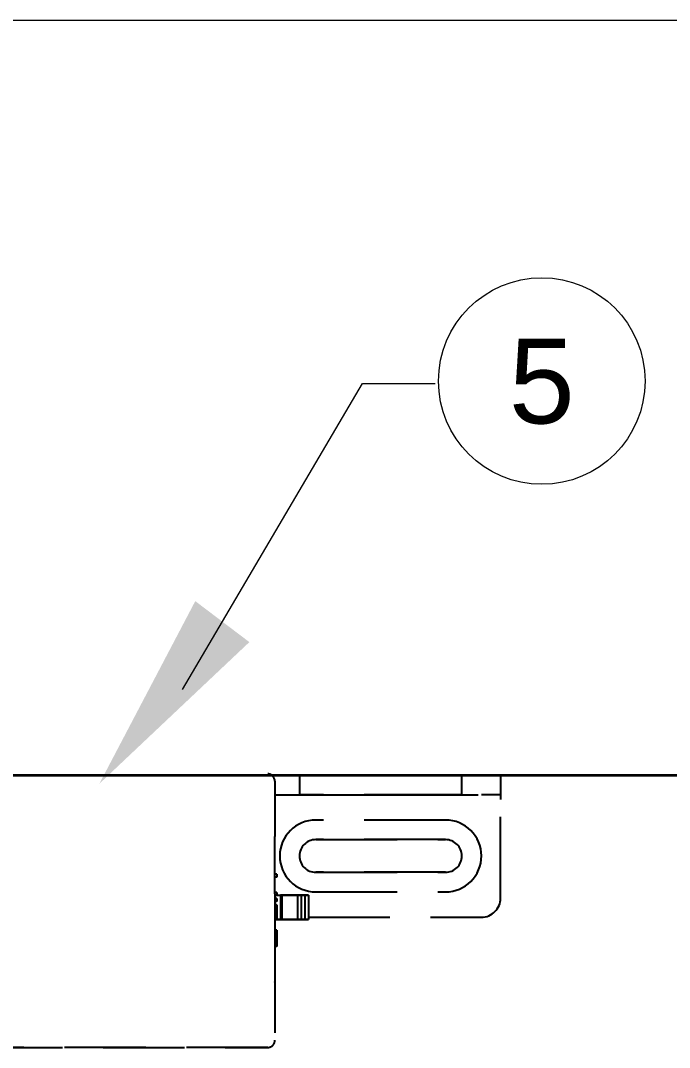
# Paper-space layout '2 DOOR PANEL LAYOUT - A1 Sheet' of a CAD drawing. Extents: x 50 to 825, y 22 to 486.
# Drawn here: x 597.41 to 611.37, y 461.16 to 483.27 of the extents above; entities that cross this region are included whole.
import ezdxf
from ezdxf.enums import TextEntityAlignment as Align

# ---------------------------------------------------------------- set-up
doc = ezdxf.new("R2010")
doc.units = 0
doc.linetypes.add('HIDDEN', pattern=[0.375, 0.25, -0.125])
for name, color, linetype, lineweight in [('N-ANNO-TEXT', 2, 'Continuous', 18), ('N-EQPM', 3, 'Continuous', 25), ('N-PANL', 4, 'Continuous', 35)]:
    doc.layers.add(name, color=color, linetype=linetype, lineweight=lineweight)
doc.styles.add('T1_2_5', font='arial.ttf', dxfattribs={"height": 2.5})

psp = doc.layouts.new('2 DOOR PANEL LAYOUT - A1 Sheet')

# ---------------------------------------------------------------- linework, layer by layer
at = {"layer": 'N-ANNO-TEXT'}
for p, q in [((635.438, 483.266), (525.985, 483.266)), ((600.894, 468.868), (604.767, 475.456)), ((604.767, 475.456), (606.334, 475.456))]:
    psp.add_line(p, q, dxfattribs=at)
psp.add_circle((608.627, 475.507), 2.223, dxfattribs=at)
psp.add_solid([(602.335, 469.888), (599.107, 466.839), (601.171, 470.77)], dxfattribs=at)
at = {"layer": 'N-EQPM', "linetype": 'HIDDEN', "ltscale": 7}
for p, q in [((602.835, 467.014), (602.829, 467.014)), ((602.835, 467.014), (607.327, 467.014)), ((602.835, 467.009), (602.835, 467.014)), ((602.835, 467.014), (607.74, 467.014)), ((602.884, 466.895), (602.884, 465.707)), ((606.554, 467.014), (603.764, 467.014)), ((603.764, 467.014), (606.554, 467.014)), ((607.74, 467.014), (607.74, 466.601)), ((602.884, 466.601), (607.327, 466.601)), ((603.764, 466.601), (606.554, 466.601)), ((606.554, 466.601), (603.764, 466.601)), ((607.74, 466.601), (607.327, 466.601)), ((607.74, 466.6), (607.74, 466.601)), ((607.74, 466.6), (607.74, 466.497)), ((607.74, 464.379), (607.74, 466.497)), ((606.554, 466.058), (603.764, 466.058)), ((606.554, 466.058), (603.764, 466.058)), ((602.884, 464.467), (602.884, 465.707)), ((602.884, 465.707), (602.884, 465.707)), ((603.764, 465.637), (606.554, 465.637)), ((606.554, 465.637), (603.764, 465.637)), ((602.884, 464.829), (602.871, 464.829)), ((602.884, 464.829), (602.871, 464.829)), ((602.923, 464.894), (602.884, 464.894)), ((602.923, 464.829), (602.884, 464.829)), ((602.923, 464.829), (602.884, 464.829)), ((602.923, 464.894), (602.923, 464.829)), ((602.923, 464.829), (602.923, 464.829)), ((606.554, 464.933), (603.764, 464.933)), ((603.764, 464.933), (606.554, 464.933)), ((602.884, 464.498), (602.871, 464.498)), ((602.923, 464.498), (602.871, 464.498)), ((602.923, 464.433), (602.871, 464.433)), ((602.923, 464.433), (602.871, 464.433)), ((602.923, 464.498), (602.884, 464.498)), ((602.884, 464.467), (602.884, 463.229)), ((602.884, 464.44), (603.003, 464.44)), ((602.923, 464.498), (602.923, 464.44)), ((602.923, 464.44), (602.923, 464.433)), ((602.923, 464.433), (602.923, 464.433)), ((602.997, 464.44), (603.023, 464.44)), ((603.003, 464.44), (603.165, 464.44)), ((603.003, 464.44), (603.003, 463.92)), ((603.038, 464.44), (603.003, 464.44)), ((603.003, 464.44), (603.006, 464.44)), ((603.023, 464.44), (603.023, 463.919)), ((603.348, 464.44), (603.023, 464.44)), ((603.187, 464.44), (603.452, 464.44)), ((603.374, 464.44), (603.348, 464.44)), ((603.374, 464.44), (603.374, 463.919)), ((603.608, 464.44), (603.4, 464.44)), ((603.452, 464.44), (603.452, 463.919)), ((603.452, 464.44), (603.525, 464.44)), ((603.525, 464.44), (603.525, 463.919)), ((603.525, 464.44), (603.608, 464.44)), ((603.608, 464.44), (603.608, 463.919)), ((603.764, 464.511), (606.554, 464.511)), ((603.764, 464.511), (606.554, 464.511)), ((607.74, 464.379), (607.74, 464.379)), ((602.923, 464.367), (602.871, 464.367)), ((602.923, 464.367), (602.871, 464.367)), ((602.923, 464.302), (602.871, 464.302)), ((602.923, 464.302), (602.871, 464.302)), ((602.923, 464.236), (602.871, 464.236)), ((602.923, 464.236), (602.871, 464.236)), ((602.923, 464.171), (602.871, 464.171)), ((602.923, 464.171), (602.871, 464.171)), ((602.923, 464.171), (602.871, 464.171)), ((602.923, 464.171), (602.871, 464.171)), ((602.923, 464.367), (602.923, 464.302)), ((602.923, 464.302), (602.923, 464.302)), ((602.923, 464.236), (602.923, 464.171)), ((602.923, 464.171), (602.923, 464.171)), ((602.923, 464.171), (602.923, 463.919)), ((603.608, 463.966), (607.327, 463.966)), ((603.608, 463.966), (607.327, 463.966)), ((602.884, 463.913), (602.871, 463.913)), ((602.884, 463.913), (602.871, 463.913)), ((602.884, 463.92), (603.006, 463.92)), ((602.997, 463.919), (602.884, 463.919)), ((602.923, 463.913), (602.884, 463.913)), ((602.923, 463.913), (602.884, 463.913)), ((602.923, 463.919), (602.923, 463.913)), ((602.923, 463.913), (602.923, 463.913)), ((602.997, 463.919), (603.023, 463.919)), ((603.003, 463.92), (603.165, 463.92)), ((603.038, 463.92), (603.003, 463.92)), ((603.348, 463.919), (603.023, 463.919)), ((603.023, 463.919), (603.023, 463.919)), ((603.187, 463.92), (603.452, 463.919)), ((603.374, 463.919), (603.348, 463.919)), ((603.374, 463.919), (603.374, 463.919)), ((603.608, 463.919), (603.4, 463.919)), ((603.452, 463.919), (603.525, 463.919)), ((603.525, 463.919), (603.608, 463.919)), ((603.608, 463.919), (603.608, 463.919)), ((602.884, 463.686), (602.871, 463.686)), ((602.923, 463.686), (602.871, 463.686)), ((602.884, 463.544), (602.871, 463.544)), ((602.923, 463.544), (602.871, 463.544)), ((602.923, 463.544), (602.871, 463.544)), ((602.923, 463.544), (602.871, 463.544)), ((602.923, 463.686), (602.884, 463.686)), ((602.923, 463.544), (602.884, 463.544)), ((602.923, 463.686), (602.923, 463.544)), ((602.923, 463.544), (602.923, 463.479)), ((602.884, 463.479), (602.871, 463.479)), ((602.884, 463.479), (602.871, 463.479)), ((602.923, 463.479), (602.871, 463.479)), ((602.923, 463.479), (602.871, 463.479)), ((602.884, 463.336), (602.871, 463.336)), ((602.884, 463.336), (602.871, 463.336)), ((602.923, 463.479), (602.884, 463.479)), ((602.923, 463.479), (602.884, 463.479)), ((602.923, 463.336), (602.884, 463.336)), ((602.923, 463.336), (602.884, 463.336)), ((602.923, 463.479), (602.923, 463.479)), ((602.923, 463.479), (602.923, 463.336)), ((602.923, 463.336), (602.923, 463.336)), ((602.884, 463.229), (602.884, 461.319)), ((602.871, 463.019), (602.871, 463.019)), ((602.871, 463.019), (602.884, 463.019)), ((602.871, 463.019), (602.884, 463.019)), ((602.873, 462.573), (602.873, 462.572)), ((602.729, 461.164), (591.315, 461.164)), ((591.315, 461.164), (602.729, 461.164))]:
    psp.add_line(p, q, dxfattribs=at)
at = {"layer": 'N-EQPM', "linetype": 'HIDDEN', "ltscale": 7, "flags": 128}
for points in [[(603.764, 467.014), (603.63, 467.014), (603.515, 467.014), (603.439, 467.014), (603.412, 467.014), (603.439, 467.014), (603.515, 467.014), (603.63, 467.014), (603.764, 467.014)], [(606.554, 467.014), (606.688, 467.014), (606.802, 467.014), (606.879, 467.014), (606.906, 467.014), (606.879, 467.014), (606.802, 467.014), (606.688, 467.014), (606.554, 467.014)], [(607.327, 467.014), (607.408, 467.014), (607.485, 467.014), (607.557, 467.014), (607.619, 467.014), (607.671, 467.014), (607.709, 467.014), (607.732, 467.014), (607.74, 467.014)], [(603.764, 466.601), (603.63, 466.601), (603.515, 466.601), (603.439, 466.601), (603.412, 466.601), (603.439, 466.601), (603.515, 466.601), (603.63, 466.601), (603.764, 466.601)], [(606.554, 466.601), (606.688, 466.601), (606.802, 466.601), (606.879, 466.601), (606.906, 466.601), (606.879, 466.601), (606.802, 466.601), (606.688, 466.601), (606.554, 466.601)], [(603.006, 464.44), (603.013, 464.44), (603.019, 464.44), (603.025, 464.44), (603.031, 464.44), (603.034, 464.44), (603.037, 464.44), (603.038, 464.44), (603.038, 464.44)], [(603.165, 464.44), (603.168, 464.44), (603.171, 464.44), (603.174, 464.44), (603.177, 464.44), (603.18, 464.44), (603.182, 464.44), (603.185, 464.44), (603.187, 464.44)], [(603.4, 464.44), (603.395, 464.44), (603.39, 464.44), (603.386, 464.44), (603.382, 464.44), (603.378, 464.44), (603.376, 464.44), (603.374, 464.44), (603.374, 464.44)], [(603.006, 463.92), (603.013, 463.92), (603.019, 463.92), (603.025, 463.92), (603.031, 463.92), (603.034, 463.92), (603.037, 463.92), (603.038, 463.92), (603.038, 463.92)], [(603.165, 463.92), (603.168, 463.92), (603.171, 463.92), (603.174, 463.92), (603.177, 463.92), (603.18, 463.92), (603.182, 463.92), (603.185, 463.92), (603.187, 463.92)], [(603.4, 463.919), (603.395, 463.919), (603.39, 463.919), (603.386, 463.919), (603.382, 463.919), (603.378, 463.919), (603.376, 463.919), (603.374, 463.919), (603.374, 463.919)]]:
    psp.add_lwpolyline(points, dxfattribs=at)
at = {"layer": 'N-EQPM', "linetype": 'HIDDEN', "ltscale": 7}
for centre, radius, start, end in [((602.729, 466.895), 0.155, 0, 90), ((602.729, 466.895), 0.155, 0, 90), ((602.729, 466.895), 0.155, 0, 90), ((602.729, 466.895), 0.155, 0, 90), ((603.764, 465.285), 0.774, 90, 270), ((603.764, 465.285), 0.774, 90, 180), ((606.554, 465.285), 0.774, 270, 90), ((606.554, 465.285), 0.774, 0, 90), ((603.764, 465.285), 0.352, 90, 270), ((603.764, 465.285), 0.352, 90, 180), ((606.554, 465.285), 0.352, 270, 90), ((606.554, 465.285), 0.352, 0, 90), ((603.764, 465.285), 0.774, 180, 270), ((603.764, 465.285), 0.352, 180, 270), ((606.554, 465.285), 0.774, 270, 0), ((606.554, 465.285), 0.352, 270, 0), ((607.327, 464.379), 0.413, 270, 0), ((607.327, 464.379), 0.413, 270, 0)]:
    psp.add_arc(centre, radius, start, end, dxfattribs=at)
for points in [[(603.412, 467.014), (603.412, 466.601)], [(606.906, 466.601), (606.906, 467.014)], [(603.038, 463.92), (603.038, 464.44)]]:
    psp.add_open_spline(points, degree=1, dxfattribs=at)
psp.add_open_spline([(602.729, 461.164), (602.742, 461.164), (602.764, 461.166), (602.793, 461.176), (602.816, 461.189), (602.836, 461.205), (602.854, 461.225), (602.868, 461.247), (602.877, 461.27), (602.883, 461.295), (602.884, 461.31), (602.884, 461.319)], degree=3, knots=[0, 0, 0, 0, 0.159594, 0.265421, 0.374317, 0.480158, 0.589066, 0.694934, 0.80387, 0.900769, 1, 1, 1, 1], dxfattribs=at)
at = {"layer": 'N-PANL'}
psp.add_line((637.593, 467.014), (399.589, 467.014), dxfattribs=at)

# ---------------------------------------------------------------- texts
at = {"layer": 'N-ANNO-TEXT', "style": 'T1_2_5'}
psp.add_text('5', height=1.825, dxfattribs=at).set_placement((608.627, 475.507), align=Align.MIDDLE_CENTER)

doc.saveas('drawing.dxf')
